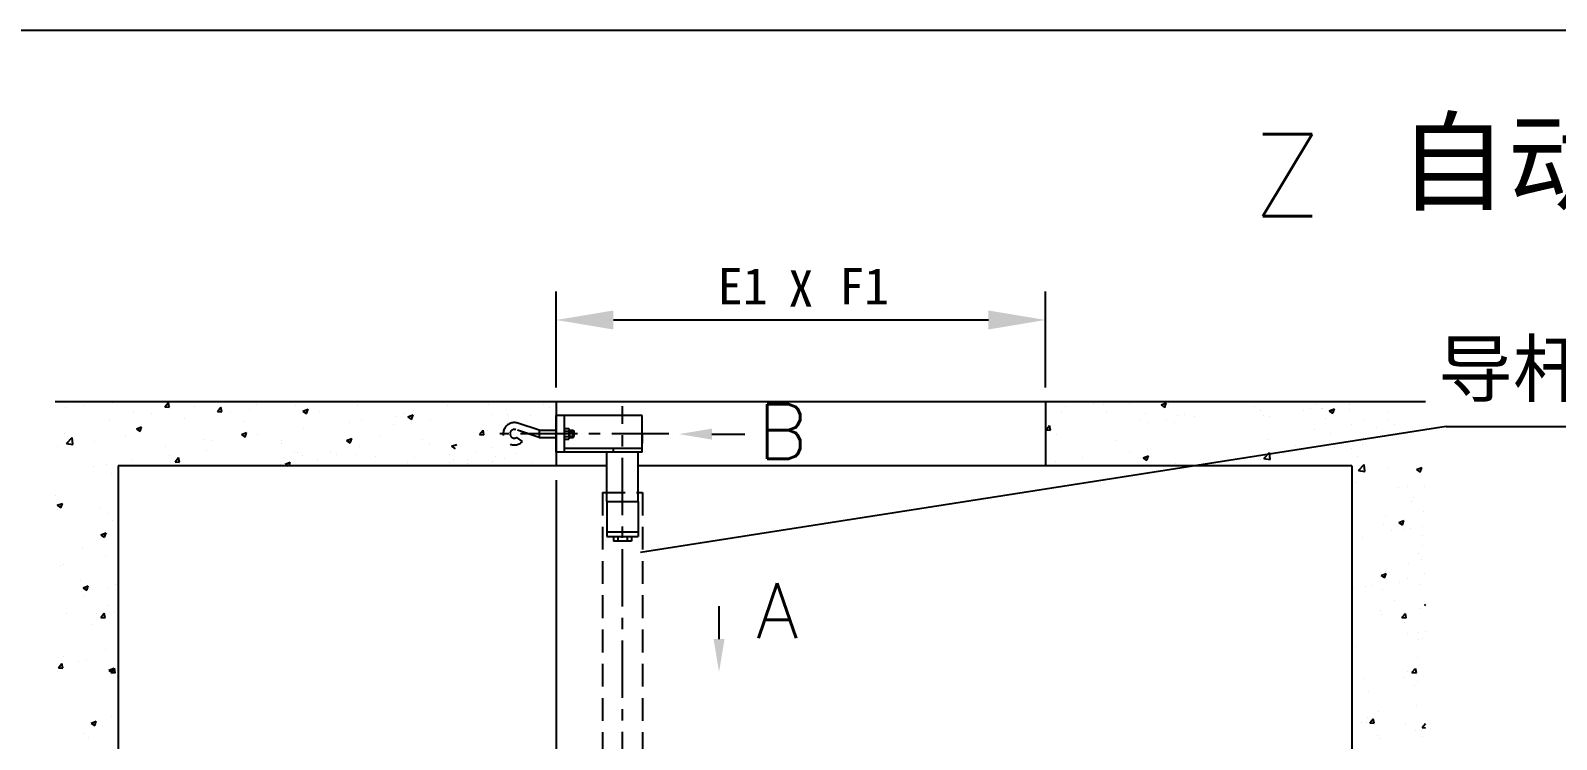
# Model space of a CAD drawing. Extents: x 1620 to 2878, y -792 to 791.
# Drawn here: x 1660.1 to 1726.9, y 522.7 to 553.7 of the extents above; entities that cross this region are included whole.
import ezdxf
from ezdxf.enums import TextEntityAlignment as Align

# ---------------------------------------------------------------- set-up
doc = ezdxf.new("R2010")
doc.units = 0
doc.header["$MEASUREMENT"] = 0
doc.linetypes.add('CENTERX2', pattern=[4, 2.5, -0.5, 0.5, -0.5])
doc.linetypes.add('DASHEDX2', pattern=[1.5, 1, -0.5])
doc.layers.get('0').update_dxf_attribs({"linetype": 'CONTINUOUS'})
doc.layers.get('DEFPOINTS').update_dxf_attribs({"linetype": 'CONTINUOUS'})
for name, color, linetype in [('1', 7, 'CONTINUOUS'), ('2', 1, 'CONTINUOUS'), ('3', 2, 'DASHEDX2'), ('5', 4, 'CENTERX2')]:
    doc.layers.add(name, color=color, linetype=linetype)
doc.styles.add('HZTXT', font='txt.shx', dxfattribs={"bigfont": 'hztxt.shx'})
doc.styles.get("Standard").update_dxf_attribs({"font": 'SimSun.ttf', "width": 0.6})
doc.dimstyles.get("Standard").update_dxf_attribs({"dimtxt": 0.18, "dimasz": 0.18, "dimexe": 0.18, "dimexo": 0.0625, "dimgap": 0.09, "dimtad": 0, "dimtih": 1, "dimtoh": 1, "dimdec": 4, "dimzin": 0, "dimdsep": 46, "dimtxsty": 'Standard', "dimcen": 0.09, "dimadec": 0, "dimazin": 0, "dimtfac": 1, "dimtdec": 4, "dimtofl": 0, "dimtmove": 0, "dimatfit": 3, "dimfxl": 0, "dimtolj": 1, "dimtzin": 0, "dimarcsym": 0})

# ---------------------------------------------------------------- blocks, each defined once
blk = doc.blocks.new('*D393')
at = {"layer": '2', "color": 0, "lineweight": -2}
for p, q in [((1683.08, 534.039), (1683.08, 519.091)), ((1679.753, 516.484), (1679.753, 521.591)), ((1677.253, 520.341), (1668.367, 520.341)), ((1683.08, 520.341), (1679.753, 520.341)), ((1685.58, 520.341), (1688.08, 520.341))]:
    blk.add_line(p, q, dxfattribs=at)
at = {"layer": '2', "color": 0}
for points in [[(1677.253, 520.757), (1677.253, 519.924), (1679.753, 520.341)], [(1685.58, 520.757), (1685.58, 519.924), (1683.08, 520.341)]]:
    blk.add_solid(points, dxfattribs=at)
at = {"layer": 'DEFPOINTS', "color": 0}
for p in [(1683.08, 534.664), (1679.753, 520.341), (1679.753, 515.859)]:
    blk.add_point(p, dxfattribs=at)
at = {"layer": '2', "color": 0, "insert": (1669.526, 522.222), "char_height": 2.5, "attachment_point": 5}
blk.add_mtext('\\A1;{ }', dxfattribs=at)
blk = doc.blocks.new('*D400')
at = {"layer": '2', "color": 0, "lineweight": -2}
for p, q in [((1683.08, 538.089), (1683.08, 542.3)), ((1704.498, 538.089), (1704.498, 542.3)), ((1685.58, 541.05), (1701.998, 541.05))]:
    blk.add_line(p, q, dxfattribs=at)
at = {"layer": '2', "color": 0}
for points in [[(1685.58, 541.466), (1685.58, 540.633), (1683.08, 541.05)], [(1701.998, 541.466), (1701.998, 540.633), (1704.498, 541.05)]]:
    blk.add_solid(points, dxfattribs=at)
at = {"layer": 'DEFPOINTS', "color": 0}
for p in [(1704.498, 541.05), (1683.08, 537.464), (1704.498, 537.464)]:
    blk.add_point(p, dxfattribs=at)
at = {"layer": '2', "color": 0, "insert": (1693.789, 542.932), "char_height": 2.5, "attachment_point": 5}
blk.add_mtext('\\A1;{ }', dxfattribs=at)

msp = doc.modelspace()

# ---------------------------------------------------------------- linework, layer by layer
msp.add_line((1916.57085, 553.72929), (1619.57085, 553.72929))
at = {"color": 0, "linetype": 'ByBlock'}
msp.add_line((1686.84269, 536.06408), (1686.84269, 535.65108), dxfattribs=at)
at = {"layer": '1'}
for p, q in [((1721.13213, 537.46408), (1661.13629, 537.46408)), ((1661.60929, 537.21554), (1661.60929, 537.21554)), ((1662.41038, 537.321), (1662.41038, 537.321)), ((1663.65362, 537.44573), (1663.66901, 537.46408)), ((1665.94885, 537.24492), (1666.10312, 537.42877)), ((1665.94885, 537.24492), (1666.14012, 537.22819)), ((1666.14009, 537.22823), (1666.10309, 537.42881)), ((1666.20806, 537.24441), (1666.20806, 537.24441)), ((1667.23732, 537.27564), (1667.23732, 537.27564)), ((1667.8244, 537.44927), (1667.8244, 537.44927)), ((1668.24408, 537.04412), (1668.39835, 537.22797)), ((1668.26904, 537.43376), (1668.26904, 537.43376)), ((1668.43532, 537.02742), (1668.39832, 537.228)), ((1669.63654, 537.12106), (1669.63654, 537.12106)), ((1669.97727, 537.36158), (1669.97727, 537.36158)), ((1671.6855, 537.28941), (1671.6855, 537.28941)), ((1671.98964, 537.0607), (1672.2137, 537.14671)), ((1672.14878, 536.95337), (1672.21367, 537.14675)), ((1674.3689, 537.29404), (1674.3689, 537.29404)), ((1678.30237, 537.28833), (1678.30237, 537.28833)), ((1680.0956, 537.34673), (1680.0956, 537.34673)), ((1680.89436, 537.12419), (1680.89436, 537.12419)), ((1680.89669, 537.45219), (1680.89669, 537.45219)), ((1682.5107, 537.32905), (1682.5107, 537.32905)), ((1682.80153, 537.22639), (1682.80153, 537.22639)), ((1683.08025, 537.46408), (1683.08025, 534.66408)), ((1704.49838, 537.46408), (1704.49838, 534.66408)), ((1705.38451, 537.27889), (1705.38451, 537.27889)), ((1706.60916, 537.38344), (1706.60916, 537.38344)), ((1707.05264, 537.33863), (1707.05264, 537.33863)), ((1708.19502, 537.40031), (1708.19502, 537.40031)), ((1709.55877, 537.33094), (1709.78282, 537.41695)), ((1709.55877, 537.33094), (1709.71794, 537.22357)), ((1709.71791, 537.22358), (1709.78279, 537.41695)), ((1709.90325, 537.32813), (1709.90325, 537.32813)), ((1713.64976, 537.25596), (1713.64976, 537.25596)), ((1716.08595, 537.18378), (1716.08595, 537.18378)), ((1716.31159, 537.32851), (1716.31159, 537.32851)), ((1716.60155, 537.18349), (1716.60155, 537.18349)), ((1716.63958, 537.17978), (1716.63958, 537.17978)), ((1716.92382, 537.07466), (1717.14788, 537.16067)), ((1717.08296, 536.96729), (1717.14784, 537.16067)), ((1717.8135, 537.34304), (1717.8135, 537.34304)), ((1663.50493, 536.63497), (1663.50493, 536.63497)), ((1664.56506, 537.0191), (1664.56506, 537.0191)), ((1665.37112, 536.95531), (1665.37112, 536.95531)), ((1666.81449, 536.74953), (1666.81449, 536.74953)), ((1668.24408, 537.04412), (1668.43535, 537.02738)), ((1668.83545, 537.01559), (1668.83545, 537.01559)), ((1669.44752, 536.62394), (1669.44752, 536.62394)), ((1671.98964, 537.0607), (1672.14882, 536.95334)), ((1672.70686, 537.05411), (1672.70686, 537.05411)), ((1674.04065, 536.54958), (1674.04065, 536.54958)), ((1674.56998, 536.64766), (1674.56998, 536.64766)), ((1675.97299, 536.45409), (1675.97299, 536.45409)), ((1676.06161, 536.81564), (1676.06161, 536.81564)), ((1676.43618, 536.968), (1676.43618, 536.968)), ((1676.58846, 536.80442), (1676.81252, 536.89043)), ((1676.58846, 536.80442), (1676.74763, 536.69706)), ((1676.7476, 536.69709), (1676.81248, 536.89046)), ((1676.8102, 537.07288), (1676.8102, 537.07288)), ((1676.8627, 536.92111), (1676.8627, 536.92111)), ((1677.58933, 536.65895), (1677.58933, 536.65895)), ((1680.22666, 536.92853), (1680.22666, 536.92853)), ((1680.93534, 536.90605), (1680.93534, 536.90605)), ((1681.93489, 536.85635), (1681.93489, 536.85635)), ((1686.84269, 535.26408), (1686.84269, 536.86408)), ((1705.18645, 537.01829), (1705.18645, 537.01829)), ((1707.1615, 537.04264), (1707.1615, 537.04264)), ((1708.62398, 536.65842), (1708.62398, 536.65842)), ((1708.86973, 536.97047), (1708.86973, 536.97047)), ((1709.00024, 536.54694), (1709.00024, 536.54694)), ((1709.80132, 536.6524), (1709.80132, 536.6524)), ((1710.14095, 536.5391), (1710.14095, 536.5391)), ((1710.26697, 536.88373), (1710.26697, 536.88373)), ((1710.57796, 536.89829), (1710.57796, 536.89829)), ((1711.01327, 536.81196), (1711.01327, 536.81196)), ((1713.9216, 537.08859), (1713.9216, 537.08859)), ((1714.04543, 536.85944), (1714.04543, 536.85944)), ((1714.32447, 536.82612), (1714.32447, 536.82612)), ((1715.80047, 537.07802), (1715.80047, 537.07802)), ((1716.76066, 536.75394), (1716.76066, 536.75394)), ((1716.92382, 537.07466), (1717.08299, 536.96729)), ((1717.79418, 537.11161), (1717.79418, 537.11161)), ((1717.91568, 536.48857), (1717.91568, 536.48857)), ((1718.4689, 536.68177), (1718.4689, 536.68177)), ((1719.50241, 537.03943), (1719.50241, 537.03943)), ((1719.53202, 536.69343), (1719.53202, 536.69343)), ((1719.79372, 536.45246), (1719.79372, 536.45246)), ((1661.56856, 536.05889), (1661.56856, 536.05889)), ((1661.63552, 535.63553), (1661.88477, 535.8953)), ((1661.92009, 535.59143), (1661.88473, 535.89534)), ((1664.22942, 535.94292), (1664.22942, 535.94292)), ((1664.70212, 536.28488), (1664.92618, 536.37089)), ((1664.70212, 536.28488), (1664.86129, 536.17752)), ((1664.86126, 536.17756), (1664.92614, 536.37093)), ((1667.64589, 535.79857), (1667.64589, 535.79857)), ((1669.30093, 536.0286), (1669.52499, 536.11461)), ((1669.30093, 536.0286), (1669.46011, 535.92124)), ((1669.46007, 535.92128), (1669.52496, 536.11465)), ((1670.00666, 536.0185), (1670.00666, 536.0185)), ((1671.05161, 535.78399), (1671.05161, 535.78399)), ((1672.02762, 536.28456), (1672.02762, 536.28456)), ((1673.89975, 535.77232), (1674.1238, 535.85833)), ((1674.05889, 535.66499), (1674.12377, 535.85837)), ((1675.33675, 535.94505), (1675.33675, 535.94505)), ((1677.23282, 535.81855), (1677.23282, 535.81855)), ((1679.72025, 536.04008), (1679.87451, 536.22393)), ((1679.72025, 536.04008), (1679.91151, 536.02335)), ((1679.91148, 536.02338), (1679.87448, 536.22396)), ((1680.05486, 536.19008), (1680.05486, 536.19008)), ((1681.93956, 536.35168), (1681.95154, 536.36417)), ((1681.9535, 536.34711), (1681.95151, 536.3642)), ((1682.47179, 536.26379), (1682.47179, 536.26379)), ((1683.43232, 536.22156), (1683.43232, 535.9066)), ((1704.5238, 536.23822), (1704.67807, 536.42207)), ((1704.5238, 536.23822), (1704.71507, 536.22149)), ((1704.71503, 536.2215), (1704.67803, 536.42208)), ((1704.96625, 536.01585), (1704.96625, 536.01585)), ((1714.23069, 535.81591), (1714.23069, 535.81591)), ((1716.27268, 536.26325), (1716.27268, 536.26325)), ((1716.97167, 536.08093), (1716.97167, 536.08093)), ((1718.99263, 536.34699), (1718.99263, 536.34699)), ((1661.24777, 535.50906), (1661.24777, 535.50906)), ((1661.63552, 535.63553), (1661.92012, 535.59139)), ((1662.86411, 535.71392), (1662.86411, 535.71392)), ((1665.97267, 535.48741), (1665.97267, 535.48741)), ((1666.13023, 535.11389), (1666.13023, 535.11389)), ((1667.74657, 535.31875), (1667.74657, 535.31875)), ((1667.99363, 535.75347), (1667.99363, 535.75347)), ((1671.06235, 535.65422), (1671.06235, 535.65422)), ((1671.60436, 535.30438), (1671.60436, 535.30438)), ((1671.73707, 535.22438), (1671.73707, 535.22438)), ((1671.98688, 535.12791), (1671.98688, 535.12791)), ((1673.19883, 535.28746), (1673.19883, 535.28746)), ((1673.4453, 535.15221), (1673.4453, 535.15221)), ((1673.89975, 535.77232), (1674.05892, 535.66496)), ((1674.29108, 535.16351), (1674.29108, 535.16351)), ((1674.47882, 535.50987), (1674.47882, 535.50987)), ((1677.55041, 535.59369), (1677.55041, 535.59369)), ((1678.42506, 535.14552), (1678.42506, 535.14552)), ((1678.49856, 535.51604), (1678.72262, 535.60205)), ((1678.49856, 535.51604), (1678.65773, 535.40868)), ((1679.60351, 535.29334), (1679.60351, 535.29334)), ((1680.29125, 535.46586), (1680.29125, 535.46586)), ((1681.31174, 535.22117), (1681.31174, 535.22117)), ((1683.01997, 535.14899), (1683.01997, 535.14899)), ((1685.59232, 535.26408), (1685.59232, 535.42408)), ((1704.54236, 535.5781), (1704.54236, 535.5781)), ((1707.55837, 535.77372), (1707.55837, 535.77372)), ((1708.15841, 535.28482), (1708.15841, 535.28482)), ((1708.9595, 535.39029), (1708.9595, 535.39029)), ((1714.05287, 534.9843), (1714.30211, 535.24406)), ((1714.33743, 534.94017), (1714.30208, 535.24407)), ((1715.4493, 535.55719), (1715.4493, 535.55719)), ((1717.15754, 535.48502), (1717.15754, 535.48502)), ((1717.87677, 535.42331), (1717.87677, 535.42331)), ((1718.37366, 535.59079), (1718.37366, 535.59079)), ((1662.8252, 534.64866), (1662.8252, 534.64866)), ((1663.37281, 534.72565), (1663.37281, 534.72565)), ((1683.08025, 534.66408), (1663.89678, 534.66408)), ((1663.89678, 534.66408), (1663.89678, 491.06232)), ((1663.89678, 534.66408), (1663.89678, 502.22232)), ((1664.48723, 534.88858), (1664.48723, 534.88858)), ((1666.39285, 534.83791), (1666.54712, 535.02176)), ((1666.39285, 534.83791), (1666.58412, 534.82117)), ((1666.58409, 534.82121), (1666.54709, 535.0218)), ((1671.0127, 534.71873), (1671.0127, 534.71873)), ((1671.1858, 535.02244), (1671.1858, 535.02244)), ((1671.21103, 534.74022), (1671.43509, 534.82623)), ((1671.21103, 534.74022), (1671.32393, 534.66408)), ((1671.38064, 534.66408), (1671.43506, 534.82627)), ((1672.62904, 534.92359), (1672.62904, 534.92359)), ((1675.15353, 535.08003), (1675.15353, 535.08003)), ((1676.55886, 534.82519), (1676.55886, 534.82519)), ((1676.86176, 535.00786), (1676.86176, 535.00786)), ((1678.41195, 534.82249), (1678.41195, 534.82249)), ((1678.56999, 534.93568), (1678.56999, 534.93568)), ((1679.17354, 534.76835), (1679.17354, 534.76835)), ((1679.21304, 534.92796), (1679.21304, 534.92796)), ((1680.27822, 534.8635), (1680.27822, 534.8635)), ((1680.42498, 535.08752), (1680.42498, 535.08752)), ((1680.81654, 534.99367), (1680.81654, 534.99367)), ((1681.98646, 534.79133), (1681.98646, 534.79133)), ((1685.28765, 534.66408), (1683.08025, 534.66408)), ((1704.49838, 534.66408), (1686.67097, 534.66408)), ((1717.91265, 534.66408), (1704.49838, 534.66408)), ((1704.92551, 534.8592), (1704.92551, 534.8592)), ((1706.13745, 535.01876), (1706.13745, 535.01876)), ((1708.78016, 535.01046), (1709.00422, 535.09647)), ((1708.78016, 535.01046), (1708.93933, 534.90309)), ((1708.9393, 534.9031), (1709.00418, 535.09647)), ((1710.18915, 534.75321), (1710.18915, 534.75321)), ((1713.84377, 534.95807), (1713.84377, 534.95807)), ((1713.91331, 534.95012), (1713.91331, 534.95012)), ((1714.05287, 534.9843), (1714.33747, 534.94016)), ((1717.91265, 534.66408), (1717.91265, 491.06232)), ((1718.15081, 535.08487), (1718.15081, 535.08487)), ((1718.196, 534.45464), (1718.44524, 534.7144)), ((1718.196, 534.45464), (1718.4806, 534.4105)), ((1718.48056, 534.41051), (1718.44521, 534.71441)), ((1719.4542, 534.56291), (1719.4542, 534.56291)), ((1720.74402, 534.4979), (1720.96808, 534.5839)), ((1720.74402, 534.4979), (1720.9032, 534.39053)), ((1720.90316, 534.39053), (1720.96805, 534.5839)), ((1663.59278, 534.31634), (1663.59278, 534.31634)), ((1718.11008, 533.92822), (1718.11008, 533.92822)), ((1661.16994, 533.37854), (1661.16994, 533.37854)), ((1719.95085, 533.70548), (1719.95085, 533.70548)), ((1720.36254, 533.76832), (1720.36254, 533.76832)), ((1720.62556, 533.27564), (1720.62556, 533.27564)), ((1721.07732, 533.73757), (1721.07732, 533.73757)), ((1661.2348, 532.9323), (1661.45886, 533.01831)), ((1661.2348, 532.9323), (1661.39397, 532.82494)), ((1661.2614, 532.75333), (1661.2614, 532.75333)), ((1661.39393, 532.82498), (1661.45882, 533.01836)), ((1663.07708, 532.80362), (1663.07708, 532.80362)), ((1663.49549, 532.58284), (1663.49549, 532.58284)), ((1685.28765, 533.09927), (1685.28765, 531.56539)), ((1686.67097, 533.09927), (1686.67097, 531.56539)), ((1720.50116, 533.09172), (1720.50116, 533.09172)), ((1721.03841, 532.67231), (1721.03841, 532.67231)), ((1663.64434, 532.25131), (1663.64434, 532.25131)), ((1719.3142, 532.07889), (1719.3142, 532.07889)), ((1719.37637, 532.43239), (1719.37637, 532.43239)), ((1719.65933, 531.82961), (1719.65933, 531.82961)), ((1719.96541, 532.17742), (1720.18947, 532.26342)), ((1719.96541, 532.17742), (1720.12459, 532.07005)), ((1720.12455, 532.07005), (1720.18944, 532.26342)), ((1720.23042, 531.85899), (1720.23042, 531.85899)), ((1720.46042, 531.93507), (1720.46042, 531.93507)), ((1721.02244, 532.00672), (1721.02244, 532.00672)), ((1663.1449, 531.64392), (1663.36896, 531.72993)), ((1663.1449, 531.64392), (1663.30407, 531.53656)), ((1663.30404, 531.5366), (1663.36892, 531.72997)), ((1663.4472, 531.70106), (1663.4472, 531.70106)), ((1686.37702, 531.36053), (1685.58161, 531.36053)), ((1718.36422, 531.53866), (1718.36422, 531.53866)), ((1720.99718, 531.15638), (1720.99718, 531.15638)), ((1720.9995, 531.60705), (1720.9995, 531.60705)), ((1662.33298, 531.05456), (1662.33298, 531.05456)), ((1663.36337, 530.67351), (1663.36337, 530.67351)), ((1720.83054, 530.83251), (1720.83054, 530.83251)), ((1720.96059, 530.54179), (1720.96059, 530.54179)), ((1661.39343, 530.27939), (1661.39343, 530.27939)), ((1661.49718, 530.35318), (1661.49718, 530.35318)), ((1719.18681, 529.85694), (1719.41086, 529.94294)), ((1719.18681, 529.85694), (1719.34598, 529.74957)), ((1719.34594, 529.74957), (1719.41083, 529.94294)), ((1719.36577, 530.01387), (1719.36577, 530.01387)), ((1720.39928, 530.37153), (1720.39928, 530.37153)), ((1721.074, 529.94169), (1721.074, 529.94169)), ((1662.26395, 529.65056), (1662.26395, 529.65056)), ((1662.36629, 529.32344), (1662.59035, 529.40945)), ((1662.36629, 529.32344), (1662.52547, 529.21608)), ((1662.52543, 529.21612), (1662.59031, 529.4095)), ((1662.63064, 529.32235), (1662.63064, 529.32235)), ((1663.41806, 529.3472), (1663.41806, 529.3472)), ((1663.78451, 529.44289), (1663.78451, 529.44289)), ((1717.97569, 529.30537), (1717.97569, 529.30537)), ((1718.4869, 529.39585), (1718.4869, 529.39585)), ((1718.77678, 529.41084), (1718.77678, 529.41084)), ((1719.25964, 529.23661), (1719.25964, 529.23661)), ((1719.98872, 529.57039), (1719.98872, 529.57039)), ((1720.3531, 529.71618), (1720.3531, 529.71618)), ((1720.92168, 529.47653), (1720.92168, 529.47653)), ((1662.38454, 528.98954), (1662.38454, 528.98954)), ((1663.48606, 528.53071), (1663.48606, 528.53071)), ((1719.76264, 528.74494), (1719.76264, 528.74494)), ((1721.09691, 528.56856), (1721.13213, 528.58208)), ((1721.09691, 528.56856), (1721.13213, 528.54479)), ((1661.61986, 528.21037), (1661.61986, 528.21037)), ((1662.94269, 528.18077), (1662.94269, 528.18077)), ((1663.1344, 528.01848), (1663.28867, 528.20233)), ((1663.1344, 528.01848), (1663.32567, 528.00174)), ((1663.32563, 528.00179), (1663.28863, 528.20237)), ((1663.74378, 528.28624), (1663.74378, 528.28624)), ((1717.93495, 528.14872), (1717.93495, 528.14872)), ((1719.1469, 528.30827), (1719.1469, 528.30827)), ((1719.22073, 528.17134), (1719.22073, 528.17134)), ((1720.09821, 528.01314), (1720.25248, 528.19699)), ((1720.09821, 528.01314), (1720.28948, 527.99641)), ((1720.22098, 527.80686), (1720.22098, 527.80686)), ((1720.28944, 527.99641), (1720.25244, 528.19699)), ((1720.88276, 528.41127), (1720.88276, 528.41127)), ((1662.78142, 527.72061), (1662.78142, 527.72061)), ((1720.32604, 527.31222), (1720.32604, 527.31222)), ((1720.84385, 527.34601), (1720.84385, 527.34601)), ((1720.98775, 527.10425), (1720.98775, 527.10425)), ((1721.12712, 527.41769), (1721.12712, 527.41769)), ((1663.35394, 526.62138), (1663.35394, 526.62138)), ((1718.10597, 526.7521), (1718.10597, 526.7521)), ((1720.84772, 527.03758), (1720.84772, 527.03758)), ((1661.28317, 525.81227), (1661.43744, 525.99612)), ((1661.28317, 525.81227), (1661.47444, 525.79554)), ((1661.4744, 525.79558), (1661.4374, 525.99616)), ((1661.48774, 526.30104), (1661.48774, 526.30104)), ((1662.15827, 526.08543), (1662.15827, 526.08543)), ((1662.5139, 526.12657), (1662.5139, 526.12657)), ((1663.49778, 525.71458), (1663.72184, 525.80059)), ((1663.57841, 525.61146), (1663.73268, 525.79531)), ((1663.65692, 525.60726), (1663.7218, 525.80063)), ((1663.76963, 525.59477), (1663.73263, 525.79535)), ((1663.8665, 526.01325), (1663.8665, 526.01325)), ((1720.54222, 525.60613), (1720.69649, 525.78998)), ((1720.73345, 525.58939), (1720.69645, 525.78998)), ((1720.80494, 526.28075), (1720.80494, 526.28075)), ((1661.25905, 525.65653), (1661.25905, 525.65653)), ((1663.49778, 525.71458), (1663.65696, 525.60722)), ((1663.57841, 525.61146), (1663.76968, 525.59473)), ((1718.47747, 525.34371), (1718.47747, 525.34371)), ((1720.21107, 525.411), (1720.21107, 525.411)), ((1720.34366, 525.66405), (1720.34366, 525.66405)), ((1720.54222, 525.60613), (1720.73349, 525.58939)), ((1720.76603, 525.21549), (1720.76603, 525.21549)), ((1718.64239, 524.78799), (1718.64239, 524.78799)), ((1720.65542, 525.05301), (1720.65542, 525.05301)), ((1719.06508, 523.9103), (1719.06508, 523.9103)), ((1720.72712, 524.15023), (1720.72712, 524.15023)), ((1662.71917, 523.3941), (1662.94323, 523.48011)), ((1662.71917, 523.3941), (1662.87835, 523.28674)), ((1662.87831, 523.28678), (1662.94319, 523.48015)), ((1663.60939, 523.66338), (1663.60939, 523.66338)), ((1718.34535, 523.43439), (1718.34535, 523.43439)), ((1718.5544, 523.41815), (1718.5544, 523.41815)), ((1718.60166, 523.63133), (1718.60166, 523.63133)), ((1718.69099, 523.39992), (1718.84526, 523.58377)), ((1718.69099, 523.39992), (1718.88226, 523.38319)), ((1718.88222, 523.38319), (1718.84522, 523.58377)), ((1720.26264, 523.34597), (1720.26264, 523.34597)), ((1720.98622, 523.19911), (1721.13213, 523.373)), ((1720.98622, 523.19911), (1721.13213, 523.18635)), ((1662.39717, 522.93079), (1662.39717, 522.93079)), ((1662.6067, 522.75148), (1662.6067, 522.75148)), ((1719.02617, 522.84504), (1719.02617, 522.84504)), ((1719.11212, 522.73178), (1719.11212, 522.73178)), ((1720.68821, 523.08497), (1720.68821, 523.08497)), ((1720.97831, 523.05211), (1720.97831, 523.05211)), ((1720.99274, 522.79484), (1720.99274, 522.79484))]:
    msp.add_line(p, q, dxfattribs=at)
at = {"layer": '1', "color": 7}
for p, q in [((1683.08025, 535.26408), (1683.08025, 536.86408)), ((1686.84269, 536.86408), (1683.08025, 536.86408)), ((1683.43232, 536.86408), (1683.43232, 535.26408)), ((1686.84269, 535.26408), (1683.08025, 535.26408)), ((1686.84269, 535.42408), (1683.43232, 535.42408)), ((1685.28765, 533.09927), (1685.28765, 535.26408)), ((1686.67097, 533.09927), (1686.67097, 535.26408)), ((1685.28765, 533.09927), (1686.67097, 533.09927)), ((1685.28765, 531.77773), (1686.67097, 531.77773)), ((1685.28765, 531.56539), (1686.67097, 531.56539)), ((1685.44847, 531.56539), (1686.51015, 531.56539))]:
    msp.add_line(p, q, dxfattribs=at)
at = {"layer": '1', "color": 7, "linetype": 'Continuous'}
for p, q in [((1683.43232, 536.39163), (1683.43232, 535.73652)), ((1685.58161, 531.56539), (1685.58161, 531.36053)), ((1685.77693, 531.56539), (1685.77693, 531.36053)), ((1685.80115, 531.56539), (1686.16166, 531.56539)), ((1686.18169, 531.56539), (1686.18169, 531.36053)), ((1686.37702, 531.56539), (1686.37702, 531.36053))]:
    msp.add_line(p, q, dxfattribs=at)
at = {"layer": '2'}
for q in [(1686.7652, 530.86448), (1761.26125, 536.37894)]:
    msp.add_line((1722.03435, 536.37894), q, dxfattribs=at)
at = {"layer": '2', "color": 1, "linetype": 'ByBlock'}
msp.add_line((1689.89438, 536.05108), (1691.33438, 536.05108), dxfattribs=at)
at = {"layer": '2', "linetype": 'ByBlock'}
msp.add_line((1690.20697, 527.07214), (1690.20697, 528.51214), dxfattribs=at)
for points in [[(1689.89438, 536.29108), (1689.89438, 535.81108), (1688.45438, 536.05108)], [(1689.96697, 527.07214), (1690.44697, 527.07214), (1690.20697, 525.63214)]]:
    msp.add_solid(points, dxfattribs=at)
at = {"layer": '3', "color": 2}
for p, q in [((1682.33694, 536.22156), (1681.39705, 536.52932)), ((1682.33694, 535.9066), (1681.30391, 536.24486)), ((1683.64103, 536.16676), (1683.85721, 536.16676)), ((1683.64103, 535.96139), (1683.85721, 535.96139)), ((1683.6523, 535.9066), (1683.6523, 536.22156)), ((1683.6523, 536.22156), (1683.82064, 536.22156)), ((1683.6523, 535.9066), (1683.82064, 535.9066)), ((1683.82064, 535.9066), (1683.82064, 536.22156)), ((1683.82064, 536.22156), (1683.85721, 536.18498)), ((1683.82064, 535.9066), (1683.85721, 535.94317)), ((1683.85721, 535.94317), (1683.85721, 536.18498)), ((1685.09931, 533.49137), (1685.09931, 501.27037)), ((1685.09931, 533.49137), (1686.85931, 533.49137)), ((1686.85931, 533.49137), (1686.85931, 501.26232))]:
    msp.add_line(p, q, dxfattribs=at)
at = {"layer": '3'}
for p, q in [((1681.59957, 535.72684), (1681.35394, 535.90834)), ((1682.33694, 536.22156), (1682.33694, 535.9066))]:
    msp.add_line(p, q, dxfattribs=at)
at = {"layer": '3', "color": 2, "linetype": 'Continuous'}
for p, q in [((1682.33694, 536.22156), (1683.08025, 536.22156)), ((1682.33694, 535.9066), (1683.08025, 535.9066)), ((1683.43232, 536.30047), (1683.63668, 536.30047)), ((1683.43232, 536.18227), (1683.63668, 536.18227)), ((1683.43232, 535.94588), (1683.63668, 535.94588)), ((1683.43232, 535.82768), (1683.63668, 535.82768))]:
    msp.add_line(p, q, dxfattribs=at)
at = {"layer": '3', "color": 2}
for radius, end in [(0.48955, 316.458219), (0.19023, 305.0438298)]:
    msp.add_arc((1681.24471, 536.06408), radius, 71.8693197, end, dxfattribs=at)
at = {"layer": '3', "color": 2, "linetype": 'Continuous'}
for centre, radius, start, end in [((1683.24467, 536.06408), 0.40945, 343, 17), ((1683.54522, 536.24137), 0.1089, 327.13278, 32.86722), ((1683.54522, 535.88678), 0.1089, 327.13278, 32.86722)]:
    msp.add_arc(centre, radius, start, end, dxfattribs=at)
at = {"layer": '5', "color": 4}
for p, q in [((1685.97931, 500.50675), (1685.97931, 537.28078)), ((1688.00844, 536.06408), (1680.60522, 536.06408))]:
    msp.add_line(p, q, dxfattribs=at)
at = {"layer": 'DEFPOINTS', "color": 0, "linetype": 'ByBlock'}
msp.add_point((1686.84269, 536.06408), dxfattribs=at)

# ---------------------------------------------------------------- texts
msp.add_text('X', height=1.6).set_placement((1693.78932, 541.14579), align=Align.BOTTOM_CENTER)
msp.add_attdef('E1', text='', height=1.6).set_placement((1692.33184, 541.73192), align=Align.RIGHT)
msp.add_attdef('F1', (1695.47152, 541.73192), '', height=1.6)
at = {"layer": '2'}
for s, height, p in [('自动耦合式安装', 3.5, (1719.94432, 546.2252)), ('导杆参考长度=池深-', 2.4, (1721.68749, 537.71387))]:
    msp.add_text(s, height=height, dxfattribs=at).set_placement(p)
at = {"layer": '2', "style": 'HZTXT'}
for s, height, p in [('Z', 3.6, (1713.55268, 545.59304)), ('B', 2.4, (1691.90886, 534.96512)), ('A', 2.4, (1691.83037, 527.11695))]:
    msp.add_text(s, height=height, dxfattribs=at).set_placement(p)

# ---------------------------------------------------------------- dimensions: what is measured, and where the dimension line sits
at = {"layer": '2'}
dim = msp.add_linear_dim(base=(1704.49838, 541.04958), p1=(1683.08025, 537.46408), p2=(1704.49838, 537.46408), text='{ }', dimstyle='Standard', override={"dimtxt": 2.5, "dimasz": 2.5, "dimexe": 1.25, "dimexo": 0.625, "dimgap": 0.625, "dimtad": 1, "dimtih": 0, "dimtoh": 0, "dimzin": 8, "dimlunit": 6, "dimcen": 2.5, "dimtofl": 1}, dxfattribs=at)
dim.commit()
dim.dimension.update_dxf_attribs({"geometry": '*D400', "text_midpoint": (1693.78932, 542.93152)})
dim = msp.add_linear_dim(base=(1679.75295, 520.34055), p1=(1683.08025, 534.66408), p2=(1679.75295, 515.85911), text='{ }', dimstyle='Standard', override={"dimtxt": 2.5, "dimasz": 2.5, "dimexe": 1.25, "dimexo": 0.625, "dimgap": 0.625, "dimtad": 1, "dimtih": 0, "dimtoh": 0, "dimzin": 8, "dimlunit": 6, "dimcen": 2.5, "dimtofl": 1}, dxfattribs=at)
dim.commit()
dim.dimension.update_dxf_attribs({"geometry": '*D393', "text_midpoint": (1669.52572, 520.34055), "dimtype": 160})

doc.saveas('drawing.dxf')
